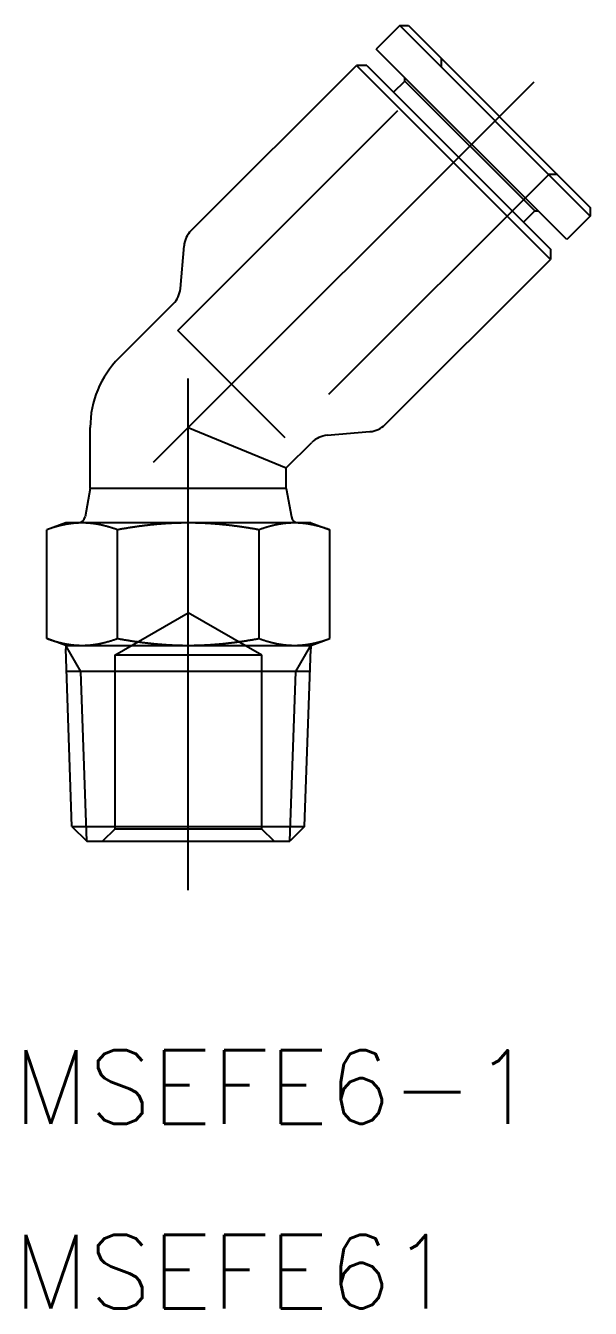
# Model space of a CAD drawing. Extents: x -6.6 to 49.4, y -19.1 to 35.3.
# Drawn here: x -6.6 to 16.4, y -19.1 to 33.3 of the extents above; entities that cross this region are included whole.
import ezdxf

# ---------------------------------------------------------------- set-up
doc = ezdxf.new("R2010")
doc.units = 0
doc.linetypes.add('CENTER', pattern=[50.8, 31.75, -6.35, 6.35, -6.35])
doc.linetypes.add('DASHED', pattern=[19.05, 12.7, -6.35])
doc.layers.get('0').update_dxf_attribs({"linetype": 'CONTINUOUS'})
doc.layers.add('CENTER', color=1, linetype='CENTER')
doc.styles.get("Standard").update_dxf_attribs({"font": 'txt.shx', "height": 3, "bigfont": 'bigfont.shx'})

msp = doc.modelspace()

# ---------------------------------------------------------------- linework, layer by layer
at = {"color": 7, "linetype": 'CONTINUOUS'}
for p, q in [((8.626703, 33.304877), (7.672109, 32.350283)), ((8.6267, 33.30488), (16.404905, 25.526675)), ((8.626703, 33.304877), (8.980256, 33.304877)), ((8.980255, 33.304878), (16.404903, 25.880231)), ((15.450283, 24.572109), (7.672109, 32.350283)), ((0.11665, 24.936246), (6.858936, 31.678532)), ((14.778532, 23.758936), (6.858936, 31.678532)), ((7.2832, 31.678532), (6.858936, 31.678532)), ((7.2832, 31.678532), (14.778532, 24.1832)), ((8.379215, 30.582516), (8.838835, 31.042136)), ((8.838835, 31.042136), (8.838835, 31.183557)), ((14.142136, 25.738835), (8.838835, 31.042136)), ((13.682516, 25.279215), (14.142136, 25.738835)), ((14.142136, 25.738835), (14.283557, 25.738835)), ((16.404877, 25.880256), (16.404877, 25.526703)), ((16.404877, 25.526703), (15.450283, 24.572109)), ((-0.322385, 22.566935), (-0.17259, 24.31454)), ((14.778532, 24.1832), (14.778532, 23.758936)), ((8.036246, 17.01665), (14.778532, 23.758936)), ((-2.828427, 19.728427), (-0.611625, 21.94523)), ((-4, 14.4), (-4, 16.9)), ((0, 16.9), (4, 15.243146)), ((4, 15.243146), (5.04523, 16.288375)), ((5.666935, 16.577615), (7.41454, 16.72741)), ((4, 14.4), (4, 15.243146)), ((-4, 14.4), (-4.205846, 13.247263)), ((4, 14.4), (-4, 14.4)), ((4, 14.4), (4.205846, 13.247263)), ((-5, 13), (-5.773503, 12.718468)), ((-5.773503, 8.281532), (-5.773503, 12.718468)), ((-4.330127, 13), (-5, 13)), ((0, 13), (-4.330127, 13)), ((-2.886751, 8.281532), (-2.886751, 12.718468)), ((4.330127, 13), (0, 13)), ((2.886751, 8.281532), (2.886751, 12.718468)), ((5, 13), (4.330127, 13)), ((5, 13), (5.773503, 12.718468)), ((5.773503, 8.281532), (5.773503, 12.718468)), ((-5, 8), (-5.773503, 8.281532)), ((-5, 8), (-5, 7.86453)), ((-5, 8), (-4.330127, 8)), ((-4.746388, 0.602023), (-5, 7.86453)), ((-4.330127, 8), (0, 8)), ((0, 8), (4.330127, 8)), ((4.330127, 8), (5, 8)), ((4.746388, 0.602023), (5, 7.86453)), ((5, 8), (5.773503, 8.281532)), ((5, 8), (5, 7.86453)), ((4.967631, 6.937614), (-4.967631, 6.937614)), ((-4.746388, 0.602023), (4.746388, 0.602023)), ((-4.746388, 0.602023), (-4.144365, 0)), ((4.746388, 0.602023), (4.144365, 0)), ((-4.144365, 0), (4.144365, 0))]:
    msp.add_line(p, q, dxfattribs=at)
at = {"color": 3, "linetype": 'DASHED'}
for p, q in [((10.323771, 31.961362), (10.323771, 31.607809)), ((-0.424252, 20.859786), (10.323771, 31.607809)), ((14.707833, 27.223747), (3.95981, 16.475724)), ((15.061387, 27.223747), (14.707833, 27.223747)), ((3.95981, 16.475724), (-0.424252, 20.859786)), ((-3, 7.6), (0, 9.332051)), ((3, 7.6), (0, 9.332051)), ((3, 7.6), (-3, 7.6)), ((-3, 7.6), (-3, 0.5)), ((3, 0.5), (3, 7.6)), ((-3, 0.5), (-3.5, 0)), ((3, 0.5), (-3, 0.5)), ((3.5, 0), (3, 0.5))]:
    msp.add_line(p, q, dxfattribs=at)
at = {"color": 3, "linetype": 'CONTINUOUS'}
for p, q in [((-4.386631, 6.937614), (-5, 8)), ((4.386631, 6.937614), (5, 8)), ((-4.144365, 0), (-4.386631, 6.937614)), ((4.144365, 0), (4.386631, 6.937614))]:
    msp.add_line(p, q, dxfattribs=at)
at = {"color": 7}
for points in [[(-4.33013, 13, 0), (-4.34553, 13, 0), (-4.3609, 12.9999, 0), (-4.37624, 12.9997, 0), (-4.39155, 12.9995, 0), (-4.40684, 12.9991, 0), (-4.4221, 12.9988, 0), (-4.43734, 12.9983, 0), (-4.45256, 12.9978, 0), (-4.46775, 12.9972, 0), (-4.48292, 12.9966, 0), (-4.49807, 12.9959, 0), (-4.5132, 12.9951, 0), (-4.52831, 12.9943, 0), (-4.5434, 12.9934, 0), (-4.55847, 12.9924, 0), (-4.57353, 12.9914, 0), (-4.58857, 12.9903, 0), (-4.6036, 12.9891, 0), (-4.61861, 12.9879, 0), (-4.63361, 12.9866, 0), (-4.64859, 12.9853, 0), (-4.66356, 12.9839, 0), (-4.67853, 12.9824, 0), (-4.69348, 12.9809, 0), (-4.70842, 12.9793, 0), (-4.72336, 12.9776, 0), (-4.73828, 12.9759, 0), (-4.7532, 12.9741, 0), (-4.76811, 12.9723, 0), (-4.78302, 12.9704, 0), (-4.79792, 12.9684, 0), (-4.81282, 12.9664, 0), (-4.82772, 12.9643, 0), (-4.84261, 12.9622, 0), (-4.8575, 12.9599, 0), (-4.87239, 12.9577, 0), (-4.88727, 12.9554, 0), (-4.90216, 12.953, 0), (-4.91705, 12.9505, 0), (-4.93194, 12.948, 0), (-4.94683, 12.9454, 0), (-4.96173, 12.9428, 0), (-4.97663, 12.9401, 0), (-4.99154, 12.9374, 0), (-5.00645, 12.9346, 0), (-5.02136, 12.9317, 0), (-5.03628, 12.9288, 0), (-5.05121, 12.9258, 0), (-5.06615, 12.9228, 0), (-5.08109, 12.9197, 0), (-5.09605, 12.9165, 0), (-5.11101, 12.9133, 0), (-5.12599, 12.91, 0), (-5.14098, 12.9067, 0), (-5.15598, 12.9033, 0), (-5.17099, 12.8998, 0), (-5.18601, 12.8963, 0), (-5.20105, 12.8927, 0), (-5.21611, 12.8891, 0), (-5.23118, 12.8854, 0), (-5.24626, 12.8817, 0), (-5.26136, 12.8778, 0), (-5.27648, 12.874, 0), (-5.29162, 12.87, 0), (-5.30678, 12.8661, 0), (-5.32195, 12.862, 0), (-5.33715, 12.8579, 0), (-5.35237, 12.8537, 0), (-5.3676, 12.8495, 0), (-5.38286, 12.8452, 0), (-5.39815, 12.8409, 0), (-5.41345, 12.8365, 0), (-5.42878, 12.832, 0), (-5.44414, 12.8275, 0), (-5.45952, 12.8229, 0), (-5.47492, 12.8183, 0), (-5.49036, 12.8136, 0), (-5.50582, 12.8088, 0), (-5.52131, 12.804, 0), (-5.53682, 12.7991, 0), (-5.55237, 12.7942, 0), (-5.56795, 12.7891, 0), (-5.58356, 12.7841, 0), (-5.5992, 12.779, 0), (-5.61487, 12.7738, 0), (-5.63057, 12.7685, 0), (-5.64631, 12.7632, 0), (-5.66208, 12.7578, 0), (-5.67789, 12.7524, 0), (-5.69373, 12.7469, 0), (-5.70961, 12.7413, 0), (-5.72553, 12.7357, 0), (-5.74148, 12.73, 0), (-5.75747, 12.7243, 0), (-5.7735, 12.7185, 0)], [(-2.88675, 12.7185, 0), (-2.90278, 12.7243, 0), (-2.91877, 12.73, 0), (-2.93473, 12.7357, 0), (-2.95064, 12.7413, 0), (-2.96652, 12.7469, 0), (-2.98236, 12.7524, 0), (-2.99817, 12.7578, 0), (-3.01394, 12.7632, 0), (-3.02968, 12.7685, 0), (-3.04539, 12.7738, 0), (-3.06106, 12.779, 0), (-3.0767, 12.7841, 0), (-3.0923, 12.7891, 0), (-3.10788, 12.7942, 0), (-3.12343, 12.7991, 0), (-3.13895, 12.804, 0), (-3.15444, 12.8088, 0), (-3.1699, 12.8136, 0), (-3.18533, 12.8183, 0), (-3.20074, 12.8229, 0), (-3.21612, 12.8275, 0), (-3.23147, 12.832, 0), (-3.2468, 12.8365, 0), (-3.26211, 12.8409, 0), (-3.27739, 12.8452, 0), (-3.29265, 12.8495, 0), (-3.30789, 12.8537, 0), (-3.3231, 12.8579, 0), (-3.3383, 12.862, 0), (-3.35348, 12.8661, 0), (-3.36863, 12.87, 0), (-3.38377, 12.874, 0), (-3.39889, 12.8778, 0), (-3.41399, 12.8817, 0), (-3.42908, 12.8854, 0), (-3.44415, 12.8891, 0), (-3.4592, 12.8927, 0), (-3.47424, 12.8963, 0), (-3.48927, 12.8998, 0), (-3.50428, 12.9033, 0), (-3.51928, 12.9067, 0), (-3.53426, 12.91, 0), (-3.54924, 12.9133, 0), (-3.5642, 12.9165, 0), (-3.57916, 12.9197, 0), (-3.59411, 12.9228, 0), (-3.60904, 12.9258, 0), (-3.62397, 12.9288, 0), (-3.63889, 12.9317, 0), (-3.65381, 12.9346, 0), (-3.66872, 12.9374, 0), (-3.68362, 12.9401, 0), (-3.69852, 12.9428, 0), (-3.71342, 12.9454, 0), (-3.72831, 12.948, 0), (-3.7432, 12.9505, 0), (-3.75809, 12.953, 0), (-3.77298, 12.9554, 0), (-3.78787, 12.9577, 0), (-3.80276, 12.9599, 0), (-3.81765, 12.9622, 0), (-3.83254, 12.9643, 0), (-3.84743, 12.9664, 0), (-3.86233, 12.9684, 0), (-3.87723, 12.9704, 0), (-3.89214, 12.9723, 0), (-3.90705, 12.9741, 0), (-3.92197, 12.9759, 0), (-3.9369, 12.9776, 0), (-3.95183, 12.9793, 0), (-3.96677, 12.9809, 0), (-3.98173, 12.9824, 0), (-3.99669, 12.9839, 0), (-4.01166, 12.9853, 0), (-4.02665, 12.9866, 0), (-4.04165, 12.9879, 0), (-4.05666, 12.9891, 0), (-4.07168, 12.9903, 0), (-4.08673, 12.9914, 0), (-4.10178, 12.9924, 0), (-4.11686, 12.9934, 0), (-4.13195, 12.9943, 0), (-4.14706, 12.9951, 0), (-4.16219, 12.9959, 0), (-4.17733, 12.9966, 0), (-4.1925, 12.9972, 0), (-4.2077, 12.9978, 0), (-4.22291, 12.9983, 0), (-4.23815, 12.9988, 0), (-4.25341, 12.9991, 0), (-4.2687, 12.9995, 0), (-4.28402, 12.9997, 0), (-4.29936, 12.9999, 0), (-4.31473, 13, 0), (-4.33013, 13, 0)], [(0, 13, 0), (-0.030799, 13, 0), (-0.06154, 12.9999, 0), (-0.092224, 12.9997, 0), (-0.122854, 12.9995, 0), (-0.15343, 12.9991, 0), (-0.183956, 12.9988, 0), (-0.214433, 12.9983, 0), (-0.244862, 12.9978, 0), (-0.275246, 12.9972, 0), (-0.305586, 12.9966, 0), (-0.335884, 12.9959, 0), (-0.366141, 12.9951, 0), (-0.39636, 12.9943, 0), (-0.426543, 12.9934, 0), (-0.45669, 12.9924, 0), (-0.486804, 12.9914, 0), (-0.516885, 12.9903, 0), (-0.546937, 12.9891, 0), (-0.57696, 12.9879, 0), (-0.606957, 12.9866, 0), (-0.636928, 12.9853, 0), (-0.666875, 12.9839, 0), (-0.6968, 12.9824, 0), (-0.726705, 12.9809, 0), (-0.756591, 12.9793, 0), (-0.786459, 12.9776, 0), (-0.816311, 12.9759, 0), (-0.846149, 12.9741, 0), (-0.875975, 12.9723, 0), (-0.905788, 12.9704, 0), (-0.935592, 12.9684, 0), (-0.965388, 12.9664, 0), (-0.995177, 12.9643, 0), (-1.02496, 12.9622, 0), (-1.05474, 12.9599, 0), (-1.08452, 12.9577, 0), (-1.11429, 12.9554, 0), (-1.14407, 12.953, 0), (-1.17385, 12.9505, 0), (-1.20363, 12.948, 0), (-1.23342, 12.9454, 0), (-1.26321, 12.9428, 0), (-1.29301, 12.9401, 0), (-1.32282, 12.9374, 0), (-1.35264, 12.9346, 0), (-1.38247, 12.9317, 0), (-1.41231, 12.9288, 0), (-1.44217, 12.9258, 0), (-1.47204, 12.9228, 0), (-1.50194, 12.9197, 0), (-1.53185, 12.9165, 0), (-1.56178, 12.9133, 0), (-1.59173, 12.91, 0), (-1.6217, 12.9067, 0), (-1.6517, 12.9033, 0), (-1.68172, 12.8998, 0), (-1.71177, 12.8963, 0), (-1.74185, 12.8927, 0), (-1.77196, 12.8891, 0), (-1.8021, 12.8854, 0), (-1.83227, 12.8817, 0), (-1.86247, 12.8778, 0), (-1.89271, 12.874, 0), (-1.92299, 12.87, 0), (-1.9533, 12.8661, 0), (-1.98365, 12.862, 0), (-2.01404, 12.8579, 0), (-2.04448, 12.8537, 0), (-2.07495, 12.8495, 0), (-2.10547, 12.8452, 0), (-2.13604, 12.8409, 0), (-2.16665, 12.8365, 0), (-2.19731, 12.832, 0), (-2.22802, 12.8275, 0), (-2.25878, 12.8229, 0), (-2.2896, 12.8183, 0), (-2.32046, 12.8136, 0), (-2.35138, 12.8088, 0), (-2.38236, 12.804, 0), (-2.4134, 12.7991, 0), (-2.44449, 12.7942, 0), (-2.47564, 12.7891, 0), (-2.50686, 12.7841, 0), (-2.53814, 12.779, 0), (-2.56948, 12.7738, 0), (-2.60089, 12.7685, 0), (-2.63237, 12.7632, 0), (-2.66391, 12.7578, 0), (-2.69552, 12.7524, 0), (-2.72721, 12.7469, 0), (-2.75897, 12.7413, 0), (-2.7908, 12.7357, 0), (-2.82271, 12.73, 0), (-2.85469, 12.7243, 0), (-2.88675, 12.7185, 0)], [(2.88675, 12.7185, 0), (2.85469, 12.7243, 0), (2.82271, 12.73, 0), (2.7908, 12.7357, 0), (2.75897, 12.7413, 0), (2.72721, 12.7469, 0), (2.69552, 12.7524, 0), (2.66391, 12.7578, 0), (2.63237, 12.7632, 0), (2.60089, 12.7685, 0), (2.56948, 12.7738, 0), (2.53814, 12.779, 0), (2.50686, 12.7841, 0), (2.47564, 12.7891, 0), (2.44449, 12.7942, 0), (2.4134, 12.7991, 0), (2.38236, 12.804, 0), (2.35138, 12.8088, 0), (2.32046, 12.8136, 0), (2.2896, 12.8183, 0), (2.25878, 12.8229, 0), (2.22802, 12.8275, 0), (2.19731, 12.832, 0), (2.16665, 12.8365, 0), (2.13604, 12.8409, 0), (2.10547, 12.8452, 0), (2.07495, 12.8495, 0), (2.04448, 12.8537, 0), (2.01404, 12.8579, 0), (1.98365, 12.862, 0), (1.9533, 12.8661, 0), (1.92299, 12.87, 0), (1.89271, 12.874, 0), (1.86247, 12.8778, 0), (1.83227, 12.8817, 0), (1.8021, 12.8854, 0), (1.77196, 12.8891, 0), (1.74185, 12.8927, 0), (1.71177, 12.8963, 0), (1.68172, 12.8998, 0), (1.6517, 12.9033, 0), (1.6217, 12.9067, 0), (1.59173, 12.91, 0), (1.56178, 12.9133, 0), (1.53185, 12.9165, 0), (1.50194, 12.9197, 0), (1.47204, 12.9228, 0), (1.44217, 12.9258, 0), (1.41231, 12.9288, 0), (1.38247, 12.9317, 0), (1.35264, 12.9346, 0), (1.32282, 12.9374, 0), (1.29301, 12.9401, 0), (1.26321, 12.9428, 0), (1.23342, 12.9454, 0), (1.20363, 12.948, 0), (1.17385, 12.9505, 0), (1.14407, 12.953, 0), (1.11429, 12.9554, 0), (1.08452, 12.9577, 0), (1.05474, 12.9599, 0), (1.02496, 12.9622, 0), (0.995177, 12.9643, 0), (0.965388, 12.9664, 0), (0.935592, 12.9684, 0), (0.905788, 12.9704, 0), (0.875975, 12.9723, 0), (0.846149, 12.9741, 0), (0.816311, 12.9759, 0), (0.786459, 12.9776, 0), (0.756591, 12.9793, 0), (0.726705, 12.9809, 0), (0.6968, 12.9824, 0), (0.666875, 12.9839, 0), (0.636928, 12.9853, 0), (0.606957, 12.9866, 0), (0.57696, 12.9879, 0), (0.546937, 12.9891, 0), (0.516885, 12.9903, 0), (0.486804, 12.9914, 0), (0.45669, 12.9924, 0), (0.426543, 12.9934, 0), (0.39636, 12.9943, 0), (0.366141, 12.9951, 0), (0.335884, 12.9959, 0), (0.305586, 12.9966, 0), (0.275246, 12.9972, 0), (0.244862, 12.9978, 0), (0.214433, 12.9983, 0), (0.183956, 12.9988, 0), (0.15343, 12.9991, 0), (0.122854, 12.9995, 0), (0.092224, 12.9997, 0), (0.06154, 12.9999, 0), (0.030799, 13, 0), (0, 13, 0)], [(4.33013, 13, 0), (4.31473, 13, 0), (4.29936, 12.9999, 0), (4.28402, 12.9997, 0), (4.2687, 12.9995, 0), (4.25341, 12.9991, 0), (4.23815, 12.9988, 0), (4.22291, 12.9983, 0), (4.2077, 12.9978, 0), (4.1925, 12.9972, 0), (4.17733, 12.9966, 0), (4.16219, 12.9959, 0), (4.14706, 12.9951, 0), (4.13195, 12.9943, 0), (4.11686, 12.9934, 0), (4.10178, 12.9924, 0), (4.08673, 12.9914, 0), (4.07168, 12.9903, 0), (4.05666, 12.9891, 0), (4.04165, 12.9879, 0), (4.02665, 12.9866, 0), (4.01166, 12.9853, 0), (3.99669, 12.9839, 0), (3.98173, 12.9824, 0), (3.96677, 12.9809, 0), (3.95183, 12.9793, 0), (3.9369, 12.9776, 0), (3.92197, 12.9759, 0), (3.90705, 12.9741, 0), (3.89214, 12.9723, 0), (3.87723, 12.9704, 0), (3.86233, 12.9684, 0), (3.84743, 12.9664, 0), (3.83254, 12.9643, 0), (3.81765, 12.9622, 0), (3.80276, 12.9599, 0), (3.78787, 12.9577, 0), (3.77298, 12.9554, 0), (3.75809, 12.953, 0), (3.7432, 12.9505, 0), (3.72831, 12.948, 0), (3.71342, 12.9454, 0), (3.69852, 12.9428, 0), (3.68362, 12.9401, 0), (3.66872, 12.9374, 0), (3.65381, 12.9346, 0), (3.63889, 12.9317, 0), (3.62397, 12.9288, 0), (3.60904, 12.9258, 0), (3.59411, 12.9228, 0), (3.57916, 12.9197, 0), (3.5642, 12.9165, 0), (3.54924, 12.9133, 0), (3.53426, 12.91, 0), (3.51928, 12.9067, 0), (3.50428, 12.9033, 0), (3.48927, 12.8998, 0), (3.47424, 12.8963, 0), (3.4592, 12.8927, 0), (3.44415, 12.8891, 0), (3.42908, 12.8854, 0), (3.41399, 12.8817, 0), (3.39889, 12.8778, 0), (3.38377, 12.874, 0), (3.36863, 12.87, 0), (3.35348, 12.8661, 0), (3.3383, 12.862, 0), (3.3231, 12.8579, 0), (3.30789, 12.8537, 0), (3.29265, 12.8495, 0), (3.27739, 12.8452, 0), (3.26211, 12.8409, 0), (3.2468, 12.8365, 0), (3.23147, 12.832, 0), (3.21612, 12.8275, 0), (3.20074, 12.8229, 0), (3.18533, 12.8183, 0), (3.1699, 12.8136, 0), (3.15444, 12.8088, 0), (3.13895, 12.804, 0), (3.12343, 12.7991, 0), (3.10788, 12.7942, 0), (3.0923, 12.7891, 0), (3.0767, 12.7841, 0), (3.06106, 12.779, 0), (3.04539, 12.7738, 0), (3.02968, 12.7685, 0), (3.01394, 12.7632, 0), (2.99817, 12.7578, 0), (2.98236, 12.7524, 0), (2.96652, 12.7469, 0), (2.95064, 12.7413, 0), (2.93473, 12.7357, 0), (2.91877, 12.73, 0), (2.90278, 12.7243, 0), (2.88675, 12.7185, 0)], [(5.7735, 12.7185, 0), (5.75747, 12.7243, 0), (5.74148, 12.73, 0), (5.72553, 12.7357, 0), (5.70961, 12.7413, 0), (5.69373, 12.7469, 0), (5.67789, 12.7524, 0), (5.66208, 12.7578, 0), (5.64631, 12.7632, 0), (5.63057, 12.7685, 0), (5.61487, 12.7738, 0), (5.5992, 12.779, 0), (5.58356, 12.7841, 0), (5.56795, 12.7891, 0), (5.55237, 12.7942, 0), (5.53682, 12.7991, 0), (5.52131, 12.804, 0), (5.50582, 12.8088, 0), (5.49036, 12.8136, 0), (5.47492, 12.8183, 0), (5.45952, 12.8229, 0), (5.44414, 12.8275, 0), (5.42878, 12.832, 0), (5.41345, 12.8365, 0), (5.39815, 12.8409, 0), (5.38286, 12.8452, 0), (5.3676, 12.8495, 0), (5.35237, 12.8537, 0), (5.33715, 12.8579, 0), (5.32195, 12.862, 0), (5.30678, 12.8661, 0), (5.29162, 12.87, 0), (5.27648, 12.874, 0), (5.26136, 12.8778, 0), (5.24626, 12.8817, 0), (5.23118, 12.8854, 0), (5.21611, 12.8891, 0), (5.20105, 12.8927, 0), (5.18601, 12.8963, 0), (5.17099, 12.8998, 0), (5.15598, 12.9033, 0), (5.14098, 12.9067, 0), (5.12599, 12.91, 0), (5.11101, 12.9133, 0), (5.09605, 12.9165, 0), (5.08109, 12.9197, 0), (5.06615, 12.9228, 0), (5.05121, 12.9258, 0), (5.03628, 12.9288, 0), (5.02136, 12.9317, 0), (5.00645, 12.9346, 0), (4.99154, 12.9374, 0), (4.97663, 12.9401, 0), (4.96173, 12.9428, 0), (4.94683, 12.9454, 0), (4.93194, 12.948, 0), (4.91705, 12.9505, 0), (4.90216, 12.953, 0), (4.88727, 12.9554, 0), (4.87239, 12.9577, 0), (4.8575, 12.9599, 0), (4.84261, 12.9622, 0), (4.82772, 12.9643, 0), (4.81282, 12.9664, 0), (4.79792, 12.9684, 0), (4.78302, 12.9704, 0), (4.76811, 12.9723, 0), (4.7532, 12.9741, 0), (4.73828, 12.9759, 0), (4.72336, 12.9776, 0), (4.70842, 12.9793, 0), (4.69348, 12.9809, 0), (4.67853, 12.9824, 0), (4.66356, 12.9839, 0), (4.64859, 12.9853, 0), (4.63361, 12.9866, 0), (4.61861, 12.9879, 0), (4.6036, 12.9891, 0), (4.58857, 12.9903, 0), (4.57353, 12.9914, 0), (4.55847, 12.9924, 0), (4.5434, 12.9934, 0), (4.52831, 12.9943, 0), (4.5132, 12.9951, 0), (4.49807, 12.9959, 0), (4.48292, 12.9966, 0), (4.46775, 12.9972, 0), (4.45256, 12.9978, 0), (4.43734, 12.9983, 0), (4.4221, 12.9988, 0), (4.40684, 12.9991, 0), (4.39155, 12.9995, 0), (4.37624, 12.9997, 0), (4.3609, 12.9999, 0), (4.34553, 13, 0), (4.33013, 13, 0)], [(-5.7735, 8.28153, 0), (-5.75769, 8.2758, 0), (-5.74192, 8.27013, 0), (-5.72618, 8.26452, 0), (-5.71047, 8.25897, 0), (-5.69479, 8.25348, 0), (-5.67914, 8.24804, 0), (-5.66352, 8.24267, 0), (-5.64793, 8.23735, 0), (-5.63237, 8.23209, 0), (-5.61684, 8.2269, 0), (-5.60134, 8.22176, 0), (-5.58586, 8.21667, 0), (-5.57041, 8.21165, 0), (-5.55498, 8.20669, 0), (-5.53958, 8.20178, 0), (-5.52421, 8.19693, 0), (-5.50886, 8.19214, 0), (-5.49353, 8.1874, 0), (-5.47822, 8.18273, 0), (-5.46294, 8.17811, 0), (-5.44768, 8.17355, 0), (-5.43244, 8.16905, 0), (-5.41721, 8.16461, 0), (-5.40201, 8.16022, 0), (-5.38683, 8.15589, 0), (-5.37166, 8.15162, 0), (-5.35651, 8.1474, 0), (-5.34138, 8.14325, 0), (-5.32627, 8.13915, 0), (-5.31117, 8.1351, 0), (-5.29608, 8.13112, 0), (-5.28101, 8.12719, 0), (-5.26595, 8.12332, 0), (-5.25091, 8.11951, 0), (-5.23588, 8.11576, 0), (-5.22086, 8.11206, 0), (-5.20585, 8.10842, 0), (-5.19085, 8.10484, 0), (-5.17586, 8.10131, 0), (-5.16088, 8.09785, 0), (-5.14591, 8.09444, 0), (-5.13095, 8.09109, 0), (-5.11599, 8.0878, 0), (-5.10104, 8.08456, 0), (-5.0861, 8.08138, 0), (-5.07116, 8.07826, 0), (-5.05622, 8.0752, 0), (-5.04129, 8.0722, 0), (-5.02636, 8.06926, 0), (-5.01144, 8.06637, 0), (-4.99651, 8.06354, 0), (-4.98159, 8.06077, 0), (-4.96667, 8.05806, 0), (-4.95175, 8.05541, 0), (-4.93682, 8.05282, 0), (-4.92189, 8.05029, 0), (-4.90697, 8.04782, 0), (-4.89203, 8.0454, 0), (-4.8771, 8.04305, 0), (-4.86216, 8.04075, 0), (-4.84721, 8.03852, 0), (-4.83226, 8.03634, 0), (-4.8173, 8.03423, 0), (-4.80233, 8.03218, 0), (-4.78736, 8.03019, 0), (-4.77237, 8.02825, 0), (-4.75738, 8.02638, 0), (-4.74237, 8.02458, 0), (-4.72735, 8.02283, 0), (-4.71232, 8.02114, 0), (-4.69728, 8.01952, 0), (-4.68222, 8.01796, 0), (-4.66715, 8.01646, 0), (-4.65207, 8.01503, 0), (-4.63696, 8.01366, 0), (-4.62184, 8.01235, 0), (-4.60671, 8.0111, 0), (-4.59155, 8.00992, 0), (-4.57637, 8.00881, 0), (-4.56117, 8.00776, 0), (-4.54596, 8.00677, 0), (-4.53071, 8.00585, 0), (-4.51545, 8.00499, 0), (-4.50016, 8.0042, 0), (-4.48485, 8.00348, 0), (-4.46951, 8.00283, 0), (-4.45414, 8.00224, 0), (-4.43875, 8.00172, 0), (-4.42332, 8.00126, 0), (-4.40787, 8.00088, 0), (-4.39239, 8.00056, 0), (-4.37687, 8.00032, 0), (-4.36132, 8.00014, 0), (-4.34574, 8.00004, 0), (-4.33013, 8, 0)], [(-4.33013, 8, 0), (-4.31451, 8.00004, 0), (-4.29893, 8.00014, 0), (-4.28338, 8.00032, 0), (-4.26787, 8.00056, 0), (-4.25238, 8.00088, 0), (-4.23693, 8.00126, 0), (-4.22151, 8.00172, 0), (-4.20611, 8.00224, 0), (-4.19075, 8.00283, 0), (-4.17541, 8.00348, 0), (-4.16009, 8.0042, 0), (-4.1448, 8.00499, 0), (-4.12954, 8.00585, 0), (-4.1143, 8.00677, 0), (-4.09908, 8.00776, 0), (-4.08388, 8.00881, 0), (-4.06871, 8.00992, 0), (-4.05355, 8.0111, 0), (-4.03841, 8.01235, 0), (-4.02329, 8.01366, 0), (-4.00819, 8.01503, 0), (-3.9931, 8.01646, 0), (-3.97803, 8.01796, 0), (-3.96297, 8.01952, 0), (-3.94793, 8.02114, 0), (-3.9329, 8.02283, 0), (-3.91788, 8.02458, 0), (-3.90288, 8.02638, 0), (-3.88788, 8.02825, 0), (-3.8729, 8.03019, 0), (-3.85792, 8.03218, 0), (-3.84296, 8.03423, 0), (-3.828, 8.03634, 0), (-3.81304, 8.03852, 0), (-3.7981, 8.04075, 0), (-3.78316, 8.04305, 0), (-3.76822, 8.0454, 0), (-3.75329, 8.04782, 0), (-3.73836, 8.05029, 0), (-3.72343, 8.05282, 0), (-3.70851, 8.05541, 0), (-3.69359, 8.05806, 0), (-3.67866, 8.06077, 0), (-3.66374, 8.06354, 0), (-3.64882, 8.06637, 0), (-3.63389, 8.06926, 0), (-3.61896, 8.0722, 0), (-3.60403, 8.0752, 0), (-3.5891, 8.07826, 0), (-3.57416, 8.08138, 0), (-3.55921, 8.08456, 0), (-3.54426, 8.0878, 0), (-3.52931, 8.09109, 0), (-3.51434, 8.09444, 0), (-3.49937, 8.09785, 0), (-3.48439, 8.10131, 0), (-3.4694, 8.10484, 0), (-3.4544, 8.10842, 0), (-3.4394, 8.11206, 0), (-3.42438, 8.11576, 0), (-3.40934, 8.11951, 0), (-3.3943, 8.12332, 0), (-3.37924, 8.12719, 0), (-3.36417, 8.13112, 0), (-3.34909, 8.1351, 0), (-3.33399, 8.13915, 0), (-3.31887, 8.14325, 0), (-3.30374, 8.1474, 0), (-3.28859, 8.15162, 0), (-3.27343, 8.15589, 0), (-3.25824, 8.16022, 0), (-3.24304, 8.16461, 0), (-3.22782, 8.16905, 0), (-3.21258, 8.17355, 0), (-3.19731, 8.17811, 0), (-3.18203, 8.18273, 0), (-3.16672, 8.1874, 0), (-3.1514, 8.19214, 0), (-3.13604, 8.19693, 0), (-3.12067, 8.20178, 0), (-3.10527, 8.20669, 0), (-3.08984, 8.21165, 0), (-3.07439, 8.21667, 0), (-3.05892, 8.22176, 0), (-3.04341, 8.2269, 0), (-3.02788, 8.23209, 0), (-3.01232, 8.23735, 0), (-2.99673, 8.24267, 0), (-2.98112, 8.24804, 0), (-2.96547, 8.25348, 0), (-2.94979, 8.25897, 0), (-2.93408, 8.26452, 0), (-2.91834, 8.27013, 0), (-2.90256, 8.2758, 0), (-2.88675, 8.28153, 0)], [(-2.88675, 8.28153, 0), (-2.85513, 8.2758, 0), (-2.82358, 8.27013, 0), (-2.7921, 8.26452, 0), (-2.76068, 8.25897, 0), (-2.72932, 8.25348, 0), (-2.69802, 8.24804, 0), (-2.66679, 8.24267, 0), (-2.63561, 8.23735, 0), (-2.60449, 8.23209, 0), (-2.57343, 8.2269, 0), (-2.54242, 8.22176, 0), (-2.51147, 8.21667, 0), (-2.48056, 8.21165, 0), (-2.44971, 8.20669, 0), (-2.41892, 8.20178, 0), (-2.38816, 8.19693, 0), (-2.35746, 8.19214, 0), (-2.3268, 8.1874, 0), (-2.29619, 8.18273, 0), (-2.26563, 8.17811, 0), (-2.2351, 8.17355, 0), (-2.20462, 8.16905, 0), (-2.17417, 8.16461, 0), (-2.14377, 8.16022, 0), (-2.1134, 8.15589, 0), (-2.08307, 8.15162, 0), (-2.05277, 8.1474, 0), (-2.02251, 8.14325, 0), (-1.99228, 8.13915, 0), (-1.96208, 8.1351, 0), (-1.93191, 8.13112, 0), (-1.90177, 8.12719, 0), (-1.87165, 8.12332, 0), (-1.84157, 8.11951, 0), (-1.8115, 8.11576, 0), (-1.78146, 8.11206, 0), (-1.75145, 8.10842, 0), (-1.72145, 8.10484, 0), (-1.69147, 8.10131, 0), (-1.66151, 8.09785, 0), (-1.63157, 8.09444, 0), (-1.60164, 8.09109, 0), (-1.57173, 8.0878, 0), (-1.54183, 8.08456, 0), (-1.51194, 8.08138, 0), (-1.48206, 8.07826, 0), (-1.45219, 8.0752, 0), (-1.42233, 8.0722, 0), (-1.39247, 8.06926, 0), (-1.36262, 8.06637, 0), (-1.33277, 8.06354, 0), (-1.30293, 8.06077, 0), (-1.27308, 8.05806, 0), (-1.24324, 8.05541, 0), (-1.21339, 8.05282, 0), (-1.18354, 8.05029, 0), (-1.15368, 8.04782, 0), (-1.12381, 8.0454, 0), (-1.09394, 8.04305, 0), (-1.06406, 8.04075, 0), (-1.03417, 8.03852, 0), (-1.00426, 8.03634, 0), (-0.974343, 8.03423, 0), (-0.944408, 8.03218, 0), (-0.914457, 8.03019, 0), (-0.884488, 8.02825, 0), (-0.854498, 8.02638, 0), (-0.824487, 8.02458, 0), (-0.794453, 8.02283, 0), (-0.764394, 8.02114, 0), (-0.734309, 8.01952, 0), (-0.704196, 8.01796, 0), (-0.674053, 8.01646, 0), (-0.64388, 8.01503, 0), (-0.613674, 8.01366, 0), (-0.583433, 8.01235, 0), (-0.553157, 8.0111, 0), (-0.522842, 8.00992, 0), (-0.492489, 8.00881, 0), (-0.462094, 8.00776, 0), (-0.431656, 8.00677, 0), (-0.401174, 8.00585, 0), (-0.370645, 8.00499, 0), (-0.340067, 8.0042, 0), (-0.30944, 8.00348, 0), (-0.278761, 8.00283, 0), (-0.248028, 8.00224, 0), (-0.21724, 8.00172, 0), (-0.186394, 8.00126, 0), (-0.155488, 8.00088, 0), (-0.124521, 8.00056, 0), (-0.093491, 8.00032, 0), (-0.062395, 8.00014, 0), (-0.031232, 8.00004, 0), (0, 8, 0)], [(0, 8, 0), (0.031232, 8.00004, 0), (0.062395, 8.00014, 0), (0.093491, 8.00032, 0), (0.124521, 8.00056, 0), (0.155488, 8.00088, 0), (0.186394, 8.00126, 0), (0.21724, 8.00172, 0), (0.248028, 8.00224, 0), (0.278761, 8.00283, 0), (0.30944, 8.00348, 0), (0.340067, 8.0042, 0), (0.370645, 8.00499, 0), (0.401174, 8.00585, 0), (0.431656, 8.00677, 0), (0.462094, 8.00776, 0), (0.492489, 8.00881, 0), (0.522842, 8.00992, 0), (0.553157, 8.0111, 0), (0.583433, 8.01235, 0), (0.613674, 8.01366, 0), (0.64388, 8.01503, 0), (0.674053, 8.01646, 0), (0.704196, 8.01796, 0), (0.734309, 8.01952, 0), (0.764394, 8.02114, 0), (0.794453, 8.02283, 0), (0.824487, 8.02458, 0), (0.854498, 8.02638, 0), (0.884488, 8.02825, 0), (0.914457, 8.03019, 0), (0.944408, 8.03218, 0), (0.974343, 8.03423, 0), (1.00426, 8.03634, 0), (1.03417, 8.03852, 0), (1.06406, 8.04075, 0), (1.09394, 8.04305, 0), (1.12381, 8.0454, 0), (1.15368, 8.04782, 0), (1.18354, 8.05029, 0), (1.21339, 8.05282, 0), (1.24324, 8.05541, 0), (1.27308, 8.05806, 0), (1.30293, 8.06077, 0), (1.33277, 8.06354, 0), (1.36262, 8.06637, 0), (1.39247, 8.06926, 0), (1.42233, 8.0722, 0), (1.45219, 8.0752, 0), (1.48206, 8.07826, 0), (1.51194, 8.08138, 0), (1.54183, 8.08456, 0), (1.57173, 8.0878, 0), (1.60164, 8.09109, 0), (1.63157, 8.09444, 0), (1.66151, 8.09785, 0), (1.69147, 8.10131, 0), (1.72145, 8.10484, 0), (1.75145, 8.10842, 0), (1.78146, 8.11206, 0), (1.8115, 8.11576, 0), (1.84157, 8.11951, 0), (1.87165, 8.12332, 0), (1.90177, 8.12719, 0), (1.93191, 8.13112, 0), (1.96208, 8.1351, 0), (1.99228, 8.13915, 0), (2.02251, 8.14325, 0), (2.05277, 8.1474, 0), (2.08307, 8.15162, 0), (2.1134, 8.15589, 0), (2.14377, 8.16022, 0), (2.17417, 8.16461, 0), (2.20462, 8.16905, 0), (2.2351, 8.17355, 0), (2.26563, 8.17811, 0), (2.29619, 8.18273, 0), (2.3268, 8.1874, 0), (2.35746, 8.19214, 0), (2.38816, 8.19693, 0), (2.41892, 8.20178, 0), (2.44971, 8.20669, 0), (2.48056, 8.21165, 0), (2.51147, 8.21667, 0), (2.54242, 8.22176, 0), (2.57343, 8.2269, 0), (2.60449, 8.23209, 0), (2.63561, 8.23735, 0), (2.66679, 8.24267, 0), (2.69802, 8.24804, 0), (2.72932, 8.25348, 0), (2.76068, 8.25897, 0), (2.7921, 8.26452, 0), (2.82358, 8.27013, 0), (2.85513, 8.2758, 0), (2.88675, 8.28153, 0)], [(2.88675, 8.28153, 0), (2.90256, 8.2758, 0), (2.91834, 8.27013, 0), (2.93408, 8.26452, 0), (2.94979, 8.25897, 0), (2.96547, 8.25348, 0), (2.98112, 8.24804, 0), (2.99673, 8.24267, 0), (3.01232, 8.23735, 0), (3.02788, 8.23209, 0), (3.04341, 8.2269, 0), (3.05892, 8.22176, 0), (3.07439, 8.21667, 0), (3.08984, 8.21165, 0), (3.10527, 8.20669, 0), (3.12067, 8.20178, 0), (3.13604, 8.19693, 0), (3.1514, 8.19214, 0), (3.16672, 8.1874, 0), (3.18203, 8.18273, 0), (3.19731, 8.17811, 0), (3.21258, 8.17355, 0), (3.22782, 8.16905, 0), (3.24304, 8.16461, 0), (3.25824, 8.16022, 0), (3.27343, 8.15589, 0), (3.28859, 8.15162, 0), (3.30374, 8.1474, 0), (3.31887, 8.14325, 0), (3.33399, 8.13915, 0), (3.34909, 8.1351, 0), (3.36417, 8.13112, 0), (3.37924, 8.12719, 0), (3.3943, 8.12332, 0), (3.40934, 8.11951, 0), (3.42438, 8.11576, 0), (3.4394, 8.11206, 0), (3.4544, 8.10842, 0), (3.4694, 8.10484, 0), (3.48439, 8.10131, 0), (3.49937, 8.09785, 0), (3.51434, 8.09444, 0), (3.52931, 8.09109, 0), (3.54426, 8.0878, 0), (3.55921, 8.08456, 0), (3.57416, 8.08138, 0), (3.5891, 8.07826, 0), (3.60403, 8.0752, 0), (3.61896, 8.0722, 0), (3.63389, 8.06926, 0), (3.64882, 8.06637, 0), (3.66374, 8.06354, 0), (3.67866, 8.06077, 0), (3.69359, 8.05806, 0), (3.70851, 8.05541, 0), (3.72343, 8.05282, 0), (3.73836, 8.05029, 0), (3.75329, 8.04782, 0), (3.76822, 8.0454, 0), (3.78316, 8.04305, 0), (3.7981, 8.04075, 0), (3.81304, 8.03852, 0), (3.828, 8.03634, 0), (3.84296, 8.03423, 0), (3.85792, 8.03218, 0), (3.8729, 8.03019, 0), (3.88788, 8.02825, 0), (3.90288, 8.02638, 0), (3.91788, 8.02458, 0), (3.9329, 8.02283, 0), (3.94793, 8.02114, 0), (3.96297, 8.01952, 0), (3.97803, 8.01796, 0), (3.9931, 8.01646, 0), (4.00819, 8.01503, 0), (4.02329, 8.01366, 0), (4.03841, 8.01235, 0), (4.05355, 8.0111, 0), (4.06871, 8.00992, 0), (4.08388, 8.00881, 0), (4.09908, 8.00776, 0), (4.1143, 8.00677, 0), (4.12954, 8.00585, 0), (4.1448, 8.00499, 0), (4.16009, 8.0042, 0), (4.17541, 8.00348, 0), (4.19075, 8.00283, 0), (4.20611, 8.00224, 0), (4.22151, 8.00172, 0), (4.23693, 8.00126, 0), (4.25238, 8.00088, 0), (4.26787, 8.00056, 0), (4.28338, 8.00032, 0), (4.29893, 8.00014, 0), (4.31451, 8.00004, 0), (4.33013, 8, 0)], [(4.33013, 8, 0), (4.34574, 8.00004, 0), (4.36132, 8.00014, 0), (4.37687, 8.00032, 0), (4.39239, 8.00056, 0), (4.40787, 8.00088, 0), (4.42332, 8.00126, 0), (4.43875, 8.00172, 0), (4.45414, 8.00224, 0), (4.46951, 8.00283, 0), (4.48485, 8.00348, 0), (4.50016, 8.0042, 0), (4.51545, 8.00499, 0), (4.53071, 8.00585, 0), (4.54596, 8.00677, 0), (4.56117, 8.00776, 0), (4.57637, 8.00881, 0), (4.59155, 8.00992, 0), (4.60671, 8.0111, 0), (4.62184, 8.01235, 0), (4.63696, 8.01366, 0), (4.65207, 8.01503, 0), (4.66715, 8.01646, 0), (4.68222, 8.01796, 0), (4.69728, 8.01952, 0), (4.71232, 8.02114, 0), (4.72735, 8.02283, 0), (4.74237, 8.02458, 0), (4.75738, 8.02638, 0), (4.77237, 8.02825, 0), (4.78736, 8.03019, 0), (4.80233, 8.03218, 0), (4.8173, 8.03423, 0), (4.83226, 8.03634, 0), (4.84721, 8.03852, 0), (4.86216, 8.04075, 0), (4.8771, 8.04305, 0), (4.89203, 8.0454, 0), (4.90697, 8.04782, 0), (4.92189, 8.05029, 0), (4.93682, 8.05282, 0), (4.95175, 8.05541, 0), (4.96667, 8.05806, 0), (4.98159, 8.06077, 0), (4.99651, 8.06354, 0), (5.01144, 8.06637, 0), (5.02636, 8.06926, 0), (5.04129, 8.0722, 0), (5.05622, 8.0752, 0), (5.07116, 8.07826, 0), (5.0861, 8.08138, 0), (5.10104, 8.08456, 0), (5.11599, 8.0878, 0), (5.13095, 8.09109, 0), (5.14591, 8.09444, 0), (5.16088, 8.09785, 0), (5.17586, 8.10131, 0), (5.19085, 8.10484, 0), (5.20585, 8.10842, 0), (5.22086, 8.11206, 0), (5.23588, 8.11576, 0), (5.25091, 8.11951, 0), (5.26595, 8.12332, 0), (5.28101, 8.12719, 0), (5.29608, 8.13112, 0), (5.31117, 8.1351, 0), (5.32627, 8.13915, 0), (5.34138, 8.14325, 0), (5.35651, 8.1474, 0), (5.37166, 8.15162, 0), (5.38683, 8.15589, 0), (5.40201, 8.16022, 0), (5.41721, 8.16461, 0), (5.43244, 8.16905, 0), (5.44768, 8.17355, 0), (5.46294, 8.17811, 0), (5.47822, 8.18273, 0), (5.49353, 8.1874, 0), (5.50886, 8.19214, 0), (5.52421, 8.19693, 0), (5.53958, 8.20178, 0), (5.55498, 8.20669, 0), (5.57041, 8.21165, 0), (5.58586, 8.21667, 0), (5.60134, 8.22176, 0), (5.61684, 8.2269, 0), (5.63237, 8.23209, 0), (5.64793, 8.23735, 0), (5.66352, 8.24267, 0), (5.67914, 8.24804, 0), (5.69479, 8.25348, 0), (5.71047, 8.25897, 0), (5.72618, 8.26452, 0), (5.74192, 8.27013, 0), (5.75769, 8.2758, 0), (5.7735, 8.28153, 0)]]:
    msp.add_polyline3d(points, dxfattribs=at)
at = {"color": 7, "linetype": 'CONTINUOUS'}
for centre, radius, start, end in [((0.823757, 24.229139), 1, 135, 175.1009075), ((-1.318731, 22.652336), 1, 315, 355.1009075), ((0, 16.9), 4, 135, 180), ((7.329139, 17.723757), 1, 274.8990925, 315), ((5.752336, 15.581269), 1, 94.8990925, 135), ((-4.501174, 13.3), 0.3, 270, 349.8753283), ((4.501174, 13.3), 0.3, 190.1246717, 270)]:
    msp.add_arc(centre, radius, start, end, dxfattribs=at)
at = {"layer": 'CENTER', "color": 1, "linetype": 'CENTER'}
for p, q in [((-1.414215, 15.485785), (14.106794, 31.006767)), ((0, -2), (0, 18.899998))]:
    msp.add_line(p, q, dxfattribs=at)

# ---------------------------------------------------------------- texts
at = {"color": 7, "linetype": 'CONTINUOUS'}
for s, p in [('MSEFE6-1', (-7.148178, -11.534345)), ('MSEFE61', (-7.148178, -19.070734))]:
    msp.add_text(s, height=3, dxfattribs=at).set_placement(p)

doc.saveas('drawing.dxf')
